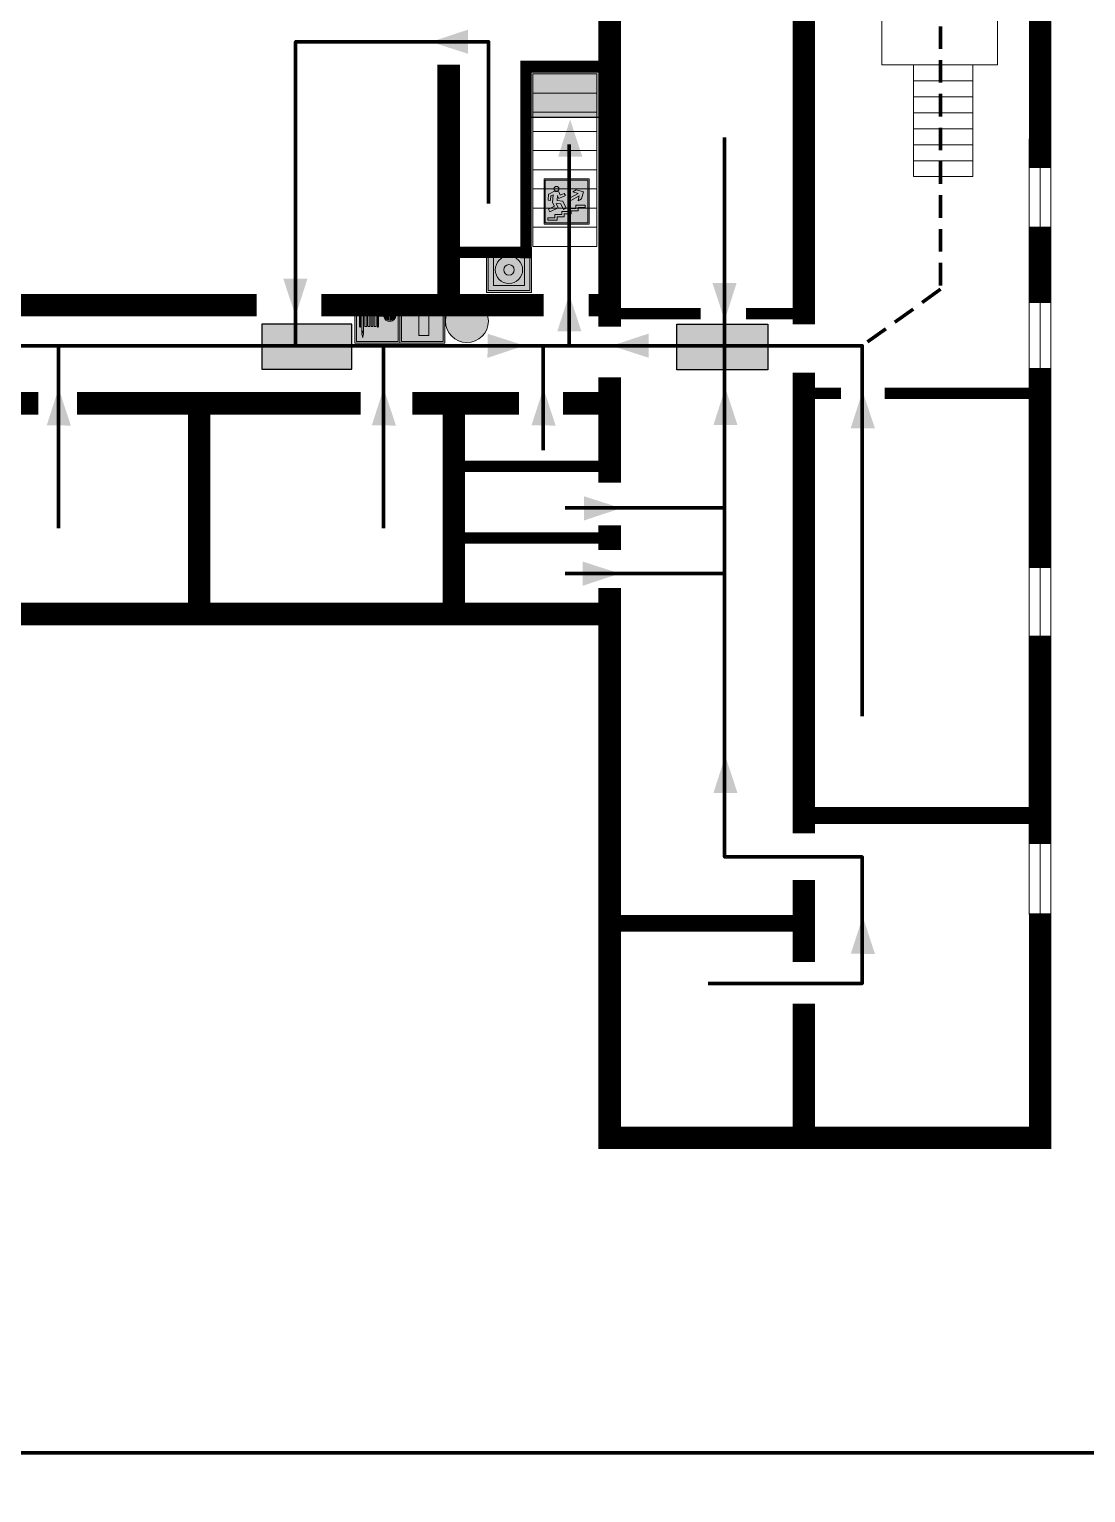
# Model space of a CAD drawing. Header units: millimetres. Extents: x 13810 to 67229, y 12374 to 21950.
# Drawn here: x 18105 to 18292.7, y 19871.5 to 20131.5 of the extents above; entities that cross this region are included whole.
import ezdxf

# ---------------------------------------------------------------- set-up
doc = ezdxf.new("R2010")
doc.units = ezdxf.units.MM
doc.linetypes.add('{ Wide Dash }', pattern=[12, 4, -2, 4, -2])
doc.layers.add('План_Штампы', color=7, linetype='Continuous')

# ---------------------------------------------------------------- blocks, each defined once
blk = doc.blocks.new('A$C32E8229D')
at = {"true_color": 0xffffff}
blk.add_hatch(color=7, dxfattribs=at).paths.add_polyline_path([(0, 0), (0, -8), (16, -8), (16, 0)])
h = blk.add_hatch(color=126)
h.paths.add_polyline_path([(0.2, -0.2), (15.8, -0.2), (15.8, -7.8), (0.2, -7.8)])
h.paths.add_polyline_path([(13.49, -2.05), (12.08, -2.05), (11.37, -2.63, 0.162397), (11.29, -2.84), (11.29, -3.63), (10.35, -3.63), (10.35, -4.05), (11.68, -4.05), (11.68, -3.48), (12.26, -4.28), (11.29, -5.1), (11.29, -6.78), (11.85, -6.78), (11.85, -5.44), (12.8, -4.64), (12.8, -5.94), (14.46, -5.94), (14.46, -5.39), (13.45, -5.39), (13.45, -3.97), (12.46, -2.59), (13.15, -2.59), (13.69, -3.34), (14.18, -3)], flags=16)
h.paths.add_polyline_path([(10.74, -1.82, 1), (11.8, -1.82, 1)], flags=16)
h.paths.add_polyline_path([(9.39, -3.59), (5.99, -3.59), (6.56, -3.03), (5.91, -3.03), (5.1, -3.83), (5.91, -4.64), (6.56, -4.64), (5.99, -4.09), (9.39, -4.09)], flags=16)
h.paths.add_polyline_path([(4.29, -1.08), (1.72, -1.08), (1.72, -6.6), (4.29, -6.6)], flags=16)
at = {"color": 126}
blk.add_lwpolyline([(16, -8), (0, -8), (0, 0), (16, 0)], close=True, dxfattribs=at)
blk = doc.blocks.new('A$C7B4425F7')
at = {"true_color": 0xffffff}
blk.add_hatch(color=7, dxfattribs=at).paths.add_polyline_path([(0, 0), (-16, 0), (-16, -8), (0, -8)])
h = blk.add_hatch(color=126)
h.paths.add_polyline_path([(-0.2, -0.2), (-15.8, -0.2), (-15.8, -7.8), (-0.2, -7.8)])
h.paths.add_polyline_path([(-11.76, -2.03), (-11.76, -3.66), (-11.17, -3.66, -0.568275), (-11.17, -6.18), (-12.58, -6.18), (-12.58, -2.03)], flags=16)
h.paths.add_polyline_path([(-13.33, -4.12, -0.495768), (-13.59, -6.18), (-15.03, -6.18), (-15.03, -2.03), (-13.59, -2.03, -0.487973)], flags=16)
h.paths.add_polyline_path([(-10.25, -2.03), (-9.48, -2.03), (-9.48, -6.18), (-10.25, -6.18)], flags=16)
h.paths.add_polyline_path([(-13.84, -3.69), (-14.24, -3.69), (-14.24, -3.03), (-13.9, -3.03, -0.692621)], flags=0)
h.paths.add_polyline_path([(-9.15, -2.03), (-8.4, -2.03), (-8.04, -3.07), (-7.68, -2.03), (-6.93, -2.03), (-7.64, -4.1), (-6.93, -6.18), (-7.68, -6.18), (-8.04, -5.14), (-8.4, -6.18), (-9.15, -6.18), (-8.44, -4.1)], flags=16)
h.paths.add_polyline_path([(-11.76, -4.46), (-11.42, -4.46, -0.692621), (-11.36, -5.12), (-11.76, -5.12)], flags=0)
h.paths.add_polyline_path([(-13.9, -5.2), (-14.24, -5.2), (-14.24, -4.55), (-13.84, -4.55, -0.708038)], flags=0)
edge = h.paths.add_edge_path(flags=16)
edge.add_ellipse((-5.51, -4.08), major_axis=(0, 2.05), ratio=0.586184, start_angle=0, end_angle=360)
edge = h.paths.add_edge_path(flags=0)
edge.add_ellipse((-5.51, -4.08), major_axis=(0, 1.14), ratio=0.454828, start_angle=0, end_angle=360)
h.paths.add_polyline_path([(-4.13, -4.96, 0.377264), (-3.48, -4.52, 0.0555), (-3.16, -2.03), (-1.66, -2.03), (-1.66, -4.96), (-0.96, -4.96), (-0.96, -7.01), (-1.75, -7.01), (-1.75, -6.18), (-3.3, -6.18), (-3.3, -7.02), (-4.13, -7.02)], flags=16)
h.paths.add_polyline_path([(-2.73, -2.91), (-2.28, -2.91), (-2.28, -4.96), (-3.05, -4.96, 0.079136)], flags=0)
at = {"color": 126}
blk.add_lwpolyline([(-16, -8), (0, -8), (0, 0), (-16, 0)], close=True, dxfattribs=at)
blk = doc.blocks.new('вверх')
at = {"lineweight": 0, "true_color": 0xffffff}
h = blk.add_hatch(color=7, dxfattribs=at)
h.dxf.hatch_style = 1
h.paths.add_polyline_path([(40999.03, -4475.37), (41000.53, -4474.51), (40999.62, -4474.22), (41000.2, -4473.88), (41001.48, -4474.22), (41001.13, -4475.49), (41000.55, -4475.82), (41000.76, -4474.91), (40999.27, -4475.77)], flags=0)
h.paths.add_polyline_path([(40998.09, -4474.5), (40998.28, -4474.89), (40997.14, -4475.43), (40996.89, -4474.92), (40996.87, -4474.87), (40996.8, -4475.75), (40997.81, -4475.85), (40998.41, -4477.11), (40997.94, -4477.33), (40997.47, -4476.34), (40996.66, -4476.28), (40997.03, -4477.06), (40995.52, -4477.78), (40995.29, -4477.28), (40996.32, -4476.79), (40996, -4476.11), (40996.09, -4474.77), (40995.72, -4474.94), (40995.64, -4475.77), (40995.2, -4475.72), (40995.3, -4474.63), (40995.33, -4474.61), (40996.23, -4474.19), (40997.09, -4474.25), (40997.37, -4474.84)], flags=0)
h.paths.add_polyline_path([(40997.14, -4473.68, -1), (40996.29, -4473.68, -1)], flags=0)
h.paths.add_polyline_path([(41000.58, -4477.58), (41000.58, -4477.03), (41001.81, -4477.03), (41001.81, -4476.6), (41000.15, -4476.6), (41000.15, -4477.16), (40998.9, -4477.16), (40998.9, -4477.72), (40997.65, -4477.72), (40997.65, -4478.27), (40996.41, -4478.27), (40996.41, -4478.82), (40995.17, -4478.82), (40995.17, -4479.25), (40995.41, -4479.25), (40996.84, -4479.25), (40996.84, -4478.69), (40998.09, -4478.69), (40998.09, -4478.13), (40999.32, -4478.13), (40999.32, -4477.58)], flags=0)
h.paths.add_polyline_path([(41002.49, -4471.94), (40994.49, -4471.94), (40994.49, -4479.94), (41002.49, -4479.94)])
h.paths.add_polyline_path([(41002.28, -4479.72), (40994.69, -4479.72), (40994.69, -4472.14), (41002.28, -4472.14)], flags=16)
h.paths.add_polyline_path([(41001.81, -4476.6), (41001.81, -4477.03), (41000.58, -4477.03), (41000.58, -4477.58), (40999.32, -4477.58), (40999.32, -4478.13), (40998.09, -4478.13), (40998.09, -4478.69), (40996.84, -4478.69), (40996.84, -4479.25), (40995.17, -4479.25), (40995.17, -4478.82), (40996.41, -4478.82), (40996.41, -4478.27), (40997.65, -4478.27), (40997.65, -4477.72), (40998.9, -4477.72), (40998.9, -4477.16), (41000.15, -4477.16), (41000.15, -4476.6)], flags=0)
at = {"lineweight": 0}
h = blk.add_hatch(color=126, dxfattribs=at)
h.dxf.hatch_style = 1
h.paths.add_polyline_path([(40994.69, -4479.72), (41002.28, -4479.72), (41002.28, -4472.14), (40994.69, -4472.14)])
h.paths.add_polyline_path([(40999.03, -4475.37), (41000.53, -4474.51), (40999.62, -4474.22), (41000.2, -4473.88), (41001.48, -4474.22), (41001.13, -4475.49), (41000.55, -4475.82), (41000.76, -4474.91), (40999.27, -4475.77)], flags=16)
h.paths.add_polyline_path([(40997.09, -4474.25), (40997.37, -4474.84), (40998.09, -4474.5), (40998.28, -4474.89), (40997.14, -4475.43), (40996.89, -4474.92), (40996.87, -4474.87), (40996.8, -4475.75), (40997.81, -4475.85), (40998.41, -4477.11), (40997.94, -4477.33), (40997.47, -4476.34), (40996.66, -4476.28), (40997.03, -4477.06), (40995.52, -4477.78), (40995.29, -4477.28), (40996.32, -4476.79), (40996, -4476.11), (40996.09, -4474.77), (40995.72, -4474.94), (40995.64, -4475.77), (40995.2, -4475.72), (40995.3, -4474.63), (40995.33, -4474.61), (40996.23, -4474.19)], flags=16)
h.paths.add_polyline_path([(40996.29, -4473.68, -1), (40997.14, -4473.68, -1)], flags=16)
h.paths.add_polyline_path([(40997.65, -4477.72), (40998.9, -4477.72), (40998.9, -4477.16), (41000.15, -4477.16), (41000.15, -4476.6), (41001.81, -4476.6), (41001.81, -4477.03), (41000.58, -4477.03), (41000.58, -4477.58), (40999.32, -4477.58), (40999.32, -4478.13), (40998.09, -4478.13), (40998.09, -4478.69), (40996.84, -4478.69), (40996.84, -4479.25), (40995.17, -4479.25), (40995.17, -4478.82), (40996.41, -4478.82), (40996.41, -4478.27), (40997.65, -4478.27)], flags=16)
at = {"lineweight": 0, "true_color": 0xffffff}
h = blk.add_hatch(color=7, dxfattribs=at)
h.dxf.hatch_style = 1
h.paths.add_polyline_path([(40997.14, -4473.68, 1), (40996.29, -4473.68, 1)])
h.paths.add_polyline_path([(40998.28, -4474.89), (40998.09, -4474.5), (40997.37, -4474.84), (40997.09, -4474.25), (40996.23, -4474.19), (40995.33, -4474.61), (40995.3, -4474.63), (40995.2, -4475.72), (40995.64, -4475.77), (40995.72, -4474.94), (40996.09, -4474.77), (40996, -4476.11), (40996.32, -4476.79), (40995.29, -4477.28), (40995.52, -4477.78), (40997.03, -4477.06), (40996.66, -4476.28), (40997.47, -4476.34), (40997.94, -4477.33), (40998.41, -4477.11), (40997.81, -4475.85), (40996.8, -4475.75), (40996.87, -4474.87), (40996.89, -4474.92), (40997.14, -4475.43)])
h.paths.add_polyline_path([(40998.09, -4478.13), (40999.32, -4478.13), (40999.32, -4477.58), (41000.58, -4477.58), (41000.58, -4477.03), (41001.81, -4477.03), (41001.81, -4476.6), (41000.15, -4476.6), (41000.15, -4477.16), (40998.9, -4477.16), (40998.9, -4477.72), (40997.65, -4477.72), (40997.65, -4478.27), (40996.41, -4478.27), (40996.41, -4478.82), (40995.17, -4478.82), (40995.17, -4479.25), (40995.41, -4479.25), (40996.84, -4479.25), (40996.84, -4478.69), (40998.09, -4478.69)])
h.paths.add_polyline_path([(40999.03, -4475.37), (40999.27, -4475.77), (41000.76, -4474.91), (41000.55, -4475.82), (41001.13, -4475.49), (41001.48, -4474.22), (41000.2, -4473.88), (40999.62, -4474.22), (41000.53, -4474.51)])
at = {"color": 126, "lineweight": 0}
for points in [[(40994.49, -4471.94), (41002.49, -4471.94), (41002.49, -4479.94), (40994.49, -4479.94)], [(40994.69, -4472.14), (41002.28, -4472.14), (41002.28, -4479.72), (40994.69, -4479.72)]]:
    blk.add_lwpolyline(points, close=True, dxfattribs=at)
for points in [[(40996.89, -4474.92), (40997.14, -4475.43), (40998.28, -4474.89), (40998.09, -4474.5), (40997.37, -4474.84), (40997.09, -4474.25), (40996.23, -4474.19), (40995.33, -4474.61), (40995.3, -4474.63), (40995.2, -4475.72), (40995.64, -4475.77), (40995.72, -4474.94), (40996.09, -4474.77), (40996, -4476.11), (40996.32, -4476.79), (40995.29, -4477.28), (40995.52, -4477.78), (40997.03, -4477.06), (40996.66, -4476.28), (40997.47, -4476.34), (40997.94, -4477.33), (40998.41, -4477.11), (40997.81, -4475.85), (40996.8, -4475.75), (40996.87, -4474.87), (40996.89, -4474.92)], [(41001.48, -4474.22), (41001.13, -4475.49), (41000.55, -4475.82), (41000.76, -4474.91), (40999.27, -4475.77), (40999.03, -4475.37), (41000.53, -4474.51), (40999.62, -4474.22), (41000.2, -4473.88), (41001.48, -4474.22)], [(40995.41, -4479.25), (40995.17, -4479.25), (40995.17, -4478.82), (40996.41, -4478.82), (40996.41, -4478.27), (40997.65, -4478.27), (40997.65, -4477.72), (40998.9, -4477.72), (40998.9, -4477.16), (41000.15, -4477.16), (41000.15, -4476.6), (41001.81, -4476.6), (41001.81, -4477.03), (41000.58, -4477.03), (41000.58, -4477.58), (40999.32, -4477.58), (40999.32, -4478.13), (40998.09, -4478.13), (40998.09, -4478.69), (40996.84, -4478.69), (40996.84, -4479.25), (40995.17, -4479.25)]]:
    blk.add_lwpolyline(points, dxfattribs=at)
blk.add_circle((40996.71, -4473.68), 0.426, dxfattribs=at)
blk = doc.blocks.new('A$C37112FD5')
at = {"true_color": 0xf5f5ff}
h = blk.add_hatch(color=7, dxfattribs=at)
h.dxf.hatch_style = 1
h.paths.add_polyline_path([(12.8, -7.4), (0, -7.4), (0, -20.2), (12.8, -20.2)])
h.paths.add_polyline_path([(12.29, -7.91), (12.29, -19.69), (0.51, -19.69), (0.51, -7.91)], flags=16)
h.paths.add_polyline_path([(4.98, -9.04, -0.42597), (5.17, -9.22), (5.17, -12.25), (5.17, -15.29, -0.432244), (4.98, -15.47), (4.83, -15.47, -0.42597), (4.64, -15.29), (4.64, -12.25), (4.64, -9.22, -0.432244), (4.83, -9.04)], flags=0)
h.paths.add_polyline_path([(4.28, -9.22), (4.28, -12.25), (4.28, -15.29, -0.432244), (4.09, -15.47), (3.94, -15.47, -0.42597), (3.75, -15.29), (3.75, -12.25), (3.75, -9.22, -0.432244), (3.94, -9.04), (4.09, -9.04, -0.42597)], flags=0)
h.paths.add_polyline_path([(5.72, -9.04), (5.87, -9.04, -0.42597), (6.06, -9.22), (6.06, -12.25), (6.06, -15.29, -0.432244), (5.87, -15.47), (5.72, -15.47, -0.42597), (5.53, -15.29), (5.53, -12.25), (5.53, -9.22, -0.432244)], flags=0)
h.paths.add_polyline_path([(6.42, -8.9), (6.5, -8.9, -0.42597), (6.69, -9.08), (6.69, -12.03), (8.21, -12.03, -15.824349), (8.21, -12.47), (6.69, -12.47), (6.69, -15.42, -0.432244), (6.5, -15.6), (6.42, -15.6)], flags=0)
h.paths.add_polyline_path([(3.39, -9.22), (3.39, -12.25), (3.39, -15.29, -0.432244), (3.2, -15.47), (3.05, -15.47, -0.42597), (2.85, -15.29), (2.85, -12.25), (2.85, -9.22, -0.432244), (3.05, -9.04), (3.2, -9.04, -0.42597)], flags=0)
h.paths.add_polyline_path([(2.5, -9.22), (2.5, -16.71), (1.96, -16.71), (1.96, -9.22, -0.432244), (2.15, -9.04), (2.31, -9.04, -0.42597)], flags=0)
h.paths.add_polyline_path([(1.61, -8.9), (1.61, -15.6), (1.57, -15.6, -0.42597), (1.37, -15.42), (1.37, -12.03), (1.37, -9.09, -0.432244), (1.57, -8.9)], flags=0)
h.paths.add_polyline_path([(9.76, -10.81), (9.76, -12.03), (8.49, -12.03, -0.336371)], flags=0)
h.paths.add_polyline_path([(8.49, -12.47), (9.76, -12.47), (9.76, -13.7, -0.336371)], flags=0)
h.paths.add_polyline_path([(10.11, -10.81, -0.336371), (11.38, -12.03), (10.11, -12.03)], flags=0)
h.paths.add_polyline_path([(10.11, -12.47), (11.38, -12.47, -0.336371), (10.11, -13.7)], flags=0)
h.paths.add_polyline_path([(2.5, -16.84), (2.5, -17.05), (1.97, -17.05), (1.97, -16.84)], flags=0)
h.paths.add_polyline_path([(2.5, -17.24, -0.033778), (2.24, -18.6, -0.033778), (1.97, -17.24)], flags=0)
h = blk.add_hatch(color=242)
h.dxf.hatch_style = 1
h.paths.add_polyline_path([(12.29, -7.91), (0.51, -7.91), (0.51, -19.69), (12.29, -19.69)])
h.paths.add_polyline_path([(6.42, -15.6), (6.42, -8.9), (6.5, -8.9, -0.42597), (6.69, -9.08), (6.69, -12.03), (8.21, -12.03, -15.824349), (8.21, -12.47), (6.69, -12.47), (6.69, -15.42, -0.432244), (6.5, -15.6)], flags=16)
h.paths.add_polyline_path([(5.87, -15.47), (5.72, -15.47, -0.42597), (5.53, -15.29), (5.53, -12.25), (5.53, -9.22, -0.432244), (5.72, -9.04), (5.87, -9.04, -0.42597), (6.06, -9.22), (6.06, -12.25), (6.06, -15.29, -0.432244)], flags=16)
h.paths.add_polyline_path([(4.98, -15.47), (4.83, -15.47, -0.42597), (4.64, -15.29), (4.64, -12.25), (4.64, -9.22, -0.432244), (4.83, -9.04), (4.98, -9.04, -0.42597), (5.17, -9.22), (5.17, -12.25), (5.17, -15.29, -0.432244)], flags=16)
h.paths.add_polyline_path([(4.09, -15.47), (3.94, -15.47, -0.42597), (3.75, -15.29), (3.75, -12.25), (3.75, -9.22, -0.432244), (3.94, -9.04), (4.09, -9.04, -0.42597), (4.28, -9.22), (4.28, -12.25), (4.28, -15.29, -0.432244)], flags=16)
h.paths.add_polyline_path([(3.2, -15.47), (3.05, -15.47, -0.42597), (2.85, -15.29), (2.85, -12.25), (2.85, -9.22, -0.432244), (3.05, -9.04), (3.2, -9.04, -0.42597), (3.39, -9.22), (3.39, -12.25), (3.39, -15.29, -0.432244)], flags=16)
h.paths.add_polyline_path([(2.5, -17.05), (1.97, -17.05), (1.97, -16.84), (2.5, -16.84)], flags=16)
h.paths.add_polyline_path([(2.5, -17.24, -0.033778), (2.24, -18.6, -0.033778), (1.97, -17.24)], flags=16)
h.paths.add_polyline_path([(2.5, -16.71), (1.96, -16.71), (1.96, -9.22, -0.432244), (2.15, -9.04), (2.31, -9.04, -0.42597), (2.5, -9.22)], flags=16)
h.paths.add_polyline_path([(1.61, -15.6), (1.57, -15.6, -0.42597), (1.37, -15.42), (1.37, -12.03), (1.37, -9.09, -0.432244), (1.57, -8.9), (1.61, -8.9)], flags=16)
h.paths.add_polyline_path([(8.49, -12.47), (9.76, -12.47), (9.76, -13.7, -0.336371)], flags=0)
h.paths.add_polyline_path([(10.11, -13.7), (10.11, -12.47), (11.38, -12.47, -0.336371)], flags=0)
h.paths.add_polyline_path([(8.49, -12.03, -0.336371), (9.76, -10.81), (9.76, -12.03)], flags=0)
h.paths.add_polyline_path([(10.11, -12.03), (10.11, -10.81, -0.336371), (11.38, -12.03)], flags=0)
h = blk.add_hatch(color=7, dxfattribs=at)
h.dxf.hatch_style = 1
h.paths.add_polyline_path([(1.61, -8.9), (1.57, -8.9, 0.432244), (1.37, -9.09), (1.37, -12.03), (1.37, -15.42, 0.42597), (1.57, -15.6), (1.61, -15.6)])
h.paths.add_polyline_path([(2.5, -9.22, 0.42597), (2.31, -9.04), (2.15, -9.04, 0.432244), (1.96, -9.22), (1.96, -16.71), (2.5, -16.71)])
h.paths.add_polyline_path([(2.5, -16.84), (1.97, -16.84), (1.97, -17.05), (2.5, -17.05)])
h.paths.add_polyline_path([(2.5, -17.24), (1.97, -17.24, 0.033778), (2.24, -18.6, 0.033778)])
h.paths.add_polyline_path([(3.39, -12.25), (3.39, -9.22, 0.42597), (3.2, -9.04), (3.05, -9.04, 0.432244), (2.85, -9.22), (2.85, -12.25), (2.85, -15.29, 0.42597), (3.05, -15.47), (3.2, -15.47, 0.432244), (3.39, -15.29)])
h.paths.add_polyline_path([(4.28, -12.25), (4.28, -9.22, 0.42597), (4.09, -9.04), (3.94, -9.04, 0.432244), (3.75, -9.22), (3.75, -12.25), (3.75, -15.29, 0.42597), (3.94, -15.47), (4.09, -15.47, 0.432244), (4.28, -15.29)])
h.paths.add_polyline_path([(5.17, -12.25), (5.17, -9.22, 0.42597), (4.98, -9.04), (4.83, -9.04, 0.432244), (4.64, -9.22), (4.64, -12.25), (4.64, -15.29, 0.42597), (4.83, -15.47), (4.98, -15.47, 0.432244), (5.17, -15.29)])
h.paths.add_polyline_path([(6.06, -12.25), (6.06, -9.22, 0.42597), (5.87, -9.04), (5.72, -9.04, 0.432244), (5.53, -9.22), (5.53, -12.25), (5.53, -15.29, 0.42597), (5.72, -15.47), (5.87, -15.47, 0.432244), (6.06, -15.29)])
h.paths.add_polyline_path([(6.69, -12.47), (8.21, -12.47, 15.824349), (8.21, -12.03), (6.69, -12.03), (6.69, -9.08, 0.42597), (6.5, -8.9), (6.42, -8.9), (6.42, -15.6), (6.5, -15.6, 0.432244), (6.69, -15.42)])
h.paths.add_polyline_path([(8.49, -12.47), (9.76, -12.47), (9.76, -13.7, -0.336371)], flags=16)
h.paths.add_polyline_path([(8.49, -12.03, -0.336371), (9.76, -10.81), (9.76, -12.03)], flags=16)
h.paths.add_polyline_path([(10.11, -12.47), (11.38, -12.47, -0.336371), (10.11, -13.7)], flags=16)
h.paths.add_polyline_path([(10.11, -12.03), (10.11, -10.81, -0.336371), (11.38, -12.03)], flags=16)
h = blk.add_hatch(color=242)
h.dxf.hatch_style = 1
h.paths.add_polyline_path([(9.76, -10.81, 0.336371), (8.49, -12.03), (9.76, -12.03)])
h.paths.add_polyline_path([(10.11, -10.81), (10.11, -12.03), (11.38, -12.03, 0.336371)])
h.paths.add_polyline_path([(11.38, -12.47), (10.11, -12.47), (10.11, -13.7, 0.336371)])
h.paths.add_polyline_path([(9.76, -12.47), (8.49, -12.47, 0.336371), (9.76, -13.7)])
at = {"color": 242, "lineweight": 5}
for p, q in [((0, -20.2), (0, -7.4)), ((0, -7.4), (12.8, -7.4)), ((12.8, -20.2), (12.8, -7.4)), ((1.37, -12.03), (1.37, -9.08)), ((1.37, -12.03), (1.37, -15.42)), ((1.57, -8.9), (1.61, -8.9)), ((1.61, -8.9), (1.61, -15.6)), ((1.96, -16.71), (1.96, -9.22)), ((2.15, -9.04), (2.31, -9.04)), ((2.5, -16.71), (2.5, -9.22)), ((2.85, -12.25), (2.85, -9.22)), ((2.85, -12.25), (2.85, -15.29)), ((3.05, -9.04), (3.2, -9.04)), ((3.39, -12.25), (3.39, -9.22)), ((3.39, -12.25), (3.39, -15.29)), ((3.75, -12.25), (3.75, -9.22)), ((3.75, -12.25), (3.75, -15.29)), ((3.94, -9.04), (4.09, -9.04)), ((4.28, -12.25), (4.28, -9.22)), ((4.28, -12.25), (4.28, -15.29)), ((4.64, -12.25), (4.64, -9.22)), ((4.64, -12.25), (4.64, -15.29)), ((4.83, -9.04), (4.98, -9.04)), ((5.17, -12.25), (5.17, -9.22)), ((5.17, -12.25), (5.17, -15.29)), ((5.53, -12.25), (5.53, -9.22)), ((5.53, -12.25), (5.53, -15.29)), ((5.72, -9.04), (5.87, -9.04)), ((6.06, -12.25), (6.06, -9.22)), ((6.06, -12.25), (6.06, -15.29)), ((6.42, -8.9), (6.42, -15.6)), ((6.5, -8.9), (6.42, -8.9)), ((6.69, -12.03), (6.69, -9.08)), ((8.21, -12.03), (6.69, -12.03)), ((8.21, -12.47), (6.69, -12.47)), ((6.69, -12.47), (6.69, -15.42)), ((9.76, -12.03), (8.49, -12.03)), ((9.76, -12.47), (8.49, -12.47)), ((9.76, -10.81), (9.76, -12.03)), ((9.76, -12.47), (9.76, -13.7)), ((10.11, -10.81), (10.11, -12.03)), ((11.38, -12.03), (10.11, -12.03)), ((11.38, -12.47), (10.11, -12.47)), ((10.11, -12.47), (10.11, -13.7)), ((1.57, -15.6), (1.61, -15.6)), ((3.05, -15.47), (3.2, -15.47)), ((3.94, -15.47), (4.09, -15.47)), ((4.83, -15.47), (4.98, -15.47)), ((5.72, -15.47), (5.87, -15.47)), ((6.42, -15.6), (6.5, -15.6)), ((0, -20.2), (12.8, -20.2)), ((1.96, -16.71), (2.5, -16.71)), ((1.97, -16.84), (2.5, -16.84)), ((1.97, -17.05), (1.97, -16.84)), ((2.5, -17.05), (1.97, -17.05)), ((1.97, -17.24), (2.5, -17.24)), ((2.5, -16.84), (2.5, -17.05))]:
    blk.add_line(p, q, dxfattribs=at)
blk.add_lwpolyline([(0.51, -7.91), (12.29, -7.91), (12.29, -19.69), (0.51, -19.69)], close=True, dxfattribs=at)
for centre, radius, start, end in [((1.56, -9.09), 0.182, 87.1027, 180.6071), ((2.15, -9.22), 0.182, 87.1027, 180.6071), ((2.32, -9.22), 0.182, 359.3929, 92.8973), ((3.04, -9.22), 0.182, 87.1027, 180.6071), ((3.21, -9.22), 0.182, 359.3929, 92.8973), ((3.93, -9.22), 0.182, 87.1027, 180.6071), ((4.1, -9.22), 0.182, 359.3929, 92.8973), ((4.82, -9.22), 0.182, 87.1027, 180.6071), ((4.99, -9.22), 0.182, 359.3929, 92.8973), ((5.71, -9.22), 0.182, 87.1027, 180.6071), ((5.88, -9.22), 0.182, 359.3929, 92.8973), ((6.51, -9.09), 0.182, 359.3929, 92.8973), ((9.93, -12.25), 1.74, 187.2319, 172.7681), ((9.93, -12.25), 1.46, 96.9927, 171.3585), ((9.93, -12.25), 1.46, 188.6415, 263.0073), ((9.93, -12.25), 1.46, 8.6415, 83.0073), ((9.93, -12.25), 1.46, 276.9927, 351.3585), ((1.56, -15.42), 0.182, 179.3929, 272.8973), ((3.04, -15.29), 0.182, 179.3929, 272.8973), ((3.21, -15.29), 0.182, 267.1027, 0.6071), ((3.93, -15.29), 0.182, 179.3929, 272.8973), ((4.1, -15.29), 0.182, 267.1027, 0.6071), ((4.82, -15.29), 0.182, 179.3929, 272.8973), ((4.99, -15.29), 0.182, 267.1027, 0.6071), ((5.71, -15.29), 0.182, 179.3929, 272.8973), ((5.88, -15.29), 0.182, 267.1027, 0.6071), ((6.51, -15.42), 0.182, 267.1027, 0.6071), ((12.17, -15.98), 10.27, 187.041, 194.7793), ((-7.7, -15.98), 10.27, 345.2207, 352.959)]:
    blk.add_arc(centre, radius, start, end, dxfattribs=at)
blk = doc.blocks.new('A$C3AD82952')
at = {"true_color": 0xf5f5ff}
h = blk.add_hatch(color=7, dxfattribs=at)
h.dxf.hatch_style = 1
h.paths.add_polyline_path([(8.21, 8.73, 0.414214), (7.89, 9.05), (7.22, 9.05), (7.22, 9.92), (7.59, 9.92, 1), (7.57, 10.36), (7.22, 10.36), (7.22, 10.6), (6.43, 10.6), (6.43, 10.36), (6.01, 10.36), (4.74, 9.59), (4.74, 8.69), (4.98, 8.73), (4.98, 9.26), (6.12, 9.91), (6.43, 9.91), (6.43, 9.05), (5.76, 9.05, 0.414214), (5.44, 8.73), (5.44, 2.2), (8.21, 2.2)], flags=0)
h.paths.add_polyline_path([(12.8, 12.8), (0, 12.8), (0, 0), (12.8, 0)])
h.paths.add_polyline_path([(0.51, 12.29), (12.29, 12.29), (12.29, 0.51), (0.51, 0.51)], flags=16)
h.paths.add_polyline_path([(4.74, 9.59), (6.01, 10.36), (6.43, 10.36), (6.43, 10.6), (7.22, 10.6), (7.22, 10.36), (7.59, 10.36, -0.94586), (7.59, 9.92), (7.22, 9.92), (7.22, 9.05), (7.89, 9.05, -0.414214), (8.21, 8.73), (8.21, 2.2), (5.44, 2.2), (5.44, 8.73, -0.414214), (5.76, 9.05), (6.43, 9.05), (6.43, 9.91), (6.12, 9.91), (4.98, 9.26), (4.98, 8.73), (4.74, 8.69)], flags=0)
h = blk.add_hatch(color=242)
h.dxf.hatch_style = 1
h.paths.add_polyline_path([(12.29, 12.29), (0.51, 12.29), (0.51, 0.51), (12.29, 0.51)])
h.paths.add_polyline_path([(4.74, 8.69), (4.74, 9.59), (6.01, 10.36), (6.43, 10.36), (6.43, 10.6), (7.22, 10.6), (7.22, 10.36), (7.59, 10.36, -0.94586), (7.59, 9.92), (7.22, 9.92), (7.22, 9.05), (7.89, 9.05, -0.414214), (8.21, 8.73), (8.21, 2.2), (5.44, 2.2), (5.44, 8.73, -0.414214), (5.76, 9.05), (6.43, 9.05), (6.43, 9.91), (6.12, 9.91), (4.98, 9.26), (4.98, 8.73)], flags=16)
h = blk.add_hatch(color=7, dxfattribs=at)
h.dxf.hatch_style = 1
h.paths.add_polyline_path([(8.21, 8.73, 0.414214), (7.89, 9.05), (7.22, 9.05), (7.22, 9.92), (7.59, 9.92, 1), (7.57, 10.36), (7.22, 10.36), (7.22, 10.6), (6.43, 10.6), (6.43, 10.36), (6.01, 10.36), (4.74, 9.59), (4.74, 8.69), (4.98, 8.73), (4.98, 9.26), (6.12, 9.91), (6.43, 9.91), (6.43, 9.05), (5.76, 9.05, 0.414214), (5.44, 8.73), (5.44, 2.2), (8.21, 2.2)])
at = {"color": 242, "lineweight": 5}
for p, q in [((0, 0), (0, 12.8)), ((0, 12.8), (12.8, 12.8)), ((12.8, 0), (12.8, 12.8)), ((6.01, 10.36), (4.74, 9.59)), ((4.74, 9.59), (4.74, 8.69)), ((4.74, 8.69), (4.98, 8.73)), ((4.98, 9.26), (6.12, 9.91)), ((4.98, 8.73), (4.98, 9.26)), ((5.44, 2.2), (5.44, 8.73)), ((5.76, 9.05), (6.43, 9.05)), ((6.01, 10.36), (6.43, 10.36)), ((6.12, 9.91), (6.43, 9.91)), ((7.22, 10.6), (6.43, 10.6)), ((6.43, 10.6), (6.43, 10.36)), ((6.43, 9.91), (6.43, 9.05)), ((7.22, 10.36), (7.22, 10.6)), ((7.59, 10.36), (7.22, 10.36)), ((7.22, 9.05), (7.22, 9.92)), ((7.59, 9.92), (7.22, 9.92)), ((7.89, 9.05), (7.22, 9.05)), ((8.21, 2.2), (8.21, 8.73)), ((0, 0), (12.8, 0)), ((5.44, 2.2), (8.21, 2.2))]:
    blk.add_line(p, q, dxfattribs=at)
blk.add_lwpolyline([(0.51, 12.29), (12.29, 12.29), (12.29, 0.51), (0.51, 0.51)], close=True, dxfattribs=at)
for centre, radius, start, end in [((5.76, 8.73), 0.32, 90, 180), ((7.58, 10.14), 0.223, 273.1875, 86.8125), ((7.89, 8.73), 0.32, 0, 90)]:
    blk.add_arc(centre, radius, start, end, dxfattribs=at)
blk = doc.blocks.new('A$C54414219')
at = {"true_color": 0xffffff}
h = blk.add_hatch(color=7, dxfattribs=at)
h.paths.add_polyline_path([(2.39, -9.45), (2.39, -18.3), (11.23, -18.3), (11.23, -9.45)], flags=0)
h.paths.add_polyline_path([(10.71, -13.87, -1), (2.92, -13.87, -1)], flags=0)
h.paths.add_polyline_path([(8.3, -13.87, -1), (5.33, -13.87, -1)], flags=0)
h.paths.add_polyline_path([(0.41, -7.47), (0.41, -20.27), (13.21, -20.27), (13.21, -7.47)])
h.paths.add_polyline_path([(0.92, -19.77), (12.71, -19.77), (12.71, -7.98), (0.92, -7.98)], flags=16)
h.paths.add_polyline_path([(11.23, -9.45), (11.23, -18.3), (2.39, -18.3), (2.39, -9.45)], flags=0)
at = {"lineweight": 5}
h = blk.add_hatch(color=242, dxfattribs=at)
h.paths.add_polyline_path([(12.71, -7.98), (0.92, -7.98), (0.92, -19.77), (12.71, -19.77)])
h.paths.add_polyline_path([(11.23, -18.3), (2.39, -18.3), (2.39, -9.45), (11.23, -9.45)], flags=16)
h.paths.add_polyline_path([(10.71, -13.87, -1), (2.92, -13.87, -1)], flags=0)
h.paths.add_polyline_path([(8.3, -13.87, -1), (5.33, -13.87, -1)], flags=0)
at = {"true_color": 0xffffff}
h = blk.add_hatch(color=7, dxfattribs=at)
h.paths.add_polyline_path([(2.39, -9.45), (2.39, -18.3), (11.23, -18.3), (11.23, -9.45)])
h.paths.add_polyline_path([(10.71, -13.87, -1), (2.92, -13.87, -1)], flags=16)
h.paths.add_polyline_path([(8.3, -13.87, -1), (5.33, -13.87, -1)], flags=0)
at = {"lineweight": 5}
h = blk.add_hatch(color=242, dxfattribs=at)
h.paths.add_polyline_path([(2.92, -13.87, 1), (10.71, -13.87, 1)])
h.paths.add_polyline_path([(8.3, -13.87, -1), (5.33, -13.87, -1)], flags=16)
at = {"color": 242, "lineweight": 5}
for p, q in [((0.41, -20.27), (0.41, -7.47)), ((0.41, -7.47), (13.21, -7.47)), ((0.41, -7.47), (13.21, -7.47)), ((13.21, -20.27), (13.21, -7.47)), ((0.41, -20.27), (13.21, -20.27))]:
    blk.add_line(p, q, dxfattribs=at)
for points in [[(0.92, -7.98), (12.71, -7.98), (12.71, -19.77), (0.92, -19.77)], [(2.39, -9.45), (11.23, -9.45), (11.23, -18.3), (2.39, -18.3)]]:
    blk.add_lwpolyline(points, close=True, dxfattribs=at)
for radius in [3.89, 1.49]:
    blk.add_circle((6.81, -13.87), radius, dxfattribs=at)
blk = doc.blocks.new('A$C7B8C2D5B')
at = {"lineweight": 0}
h = blk.add_hatch(color=5, dxfattribs=at)
h.dxf.hatch_style = 1
h.paths.add_polyline_path([(1.4, -3.02, 1), (-2.11, -3.02, 1)])
at = {"color": 5, "lineweight": 0}
blk.add_circle((-0.36, -3.02), 1.75, dxfattribs=at)

msp = doc.modelspace()

# ---------------------------------------------------------------- linework, layer by layer
at = {"color": 2, "lineweight": 100}
for points in [[(17896.73, 20273.6), (18496.73, 20273.6), (18496.73, 19878.6), (17896.73, 19878.6)], [(17896.73, 19878.6), (18496.73, 19878.6), (18496.73, 19483.6), (17896.73, 19483.6)]]:
    msp.add_lwpolyline(points, close=True, dxfattribs=at)
at = {"lineweight": 100, "const_width": 4}
for points in [[(18208.13, 20078.67), (18208.13, 20142.82)], [(18242.62, 20079.08), (18242.62, 20142.82)], [(18270.75, 20142.82), (18284.62, 20142.82), (18284.62, 20106.83)], [(18179.5, 20125.2), (18179.5, 20094.95), (18179.52, 20094.95), (18179.52, 20082.48), (18196.41, 20082.48)], [(18284.62, 20096.42), (18284.62, 20082.84)], [(18145.38, 20082.48), (18091.87, 20082.48)], [(18178, 20082.48), (18156.89, 20082.48)], [(18208.13, 20082.48), (18204.38, 20082.48)], [(18208.13, 20050.96), (18208.13, 20069.63)], [(18242.62, 19988.67), (18242.62, 20070.48)], [(18284.62, 20071.3), (18284.62, 20035.76)], [(18064.55, 20065.03), (18106.59, 20065.03)], [(18113.48, 20065.03), (18163.87, 20065.03)], [(18135.17, 20065.03), (18135.17, 20027.61)], [(18173.04, 20065.03), (18191.99, 20065.03)], [(18180.42, 20065.03), (18180.42, 20027.61)], [(18208.13, 20065.03), (18199.84, 20065.03)], [(18208.13, 20038.96), (18208.13, 20043.35)], [(18208.13, 20027.61), (18208.13, 20032.24)], [(18284.62, 19974.41), (18284.62, 19934.57), (18208.13, 19934.57), (18208.13, 20027.61), (18061.67, 20027.61)], [(18284.62, 20023.77), (18284.62, 19986.75)], [(18242.62, 19965.78), (18242.62, 19980.36)], [(18242.62, 19934.57), (18242.62, 19958.39)]]:
    msp.add_lwpolyline(points, dxfattribs=at)
at = {"color": 126, "linetype": '{ Wide Dash }', "lineweight": 100, "true_color": 0x008754}
msp.add_lwpolyline([(18266.93, 20143.99), (18266.93, 20085.3), (18253.02, 20075.25)], dxfattribs=at)
at = {"lineweight": 0}
for points in [[(18256.52, 20142.25), (18256.52, 20125.14), (18277.03, 20125.14), (18277.03, 20144.07)], [(18282.66, 19974.26), (18282.66, 20112.04)], [(18284.62, 19974.41), (18284.62, 20112.19)], [(18286.54, 19974.24), (18286.54, 20112.01)]]:
    msp.add_lwpolyline(points, dxfattribs=at)
at = {"color": 126, "lineweight": 100, "true_color": 0x008754}
for points in [[(18152.29, 20113.7), (18152.29, 20129.26), (18173.16, 20129.26)], [(18173.16, 20129.26), (18186.61, 20129.26), (18186.61, 20100.51)], [(18152.29, 20075.25), (18152.29, 20113.7)], [(18200.93, 20088.46), (18200.93, 20110.99)], [(18225.65, 19961.98), (18253.02, 19961.98), (18253.02, 19984.45), (18228.56, 19984.45), (18228.56, 20112.23)], [(18200.93, 20075.25), (18200.93, 20088.46)], [(17995.42, 20075.25), (18253.02, 20075.25), (18253.02, 20009.48)], [(18110.14, 20075.25), (18110.14, 20042.83)], [(18167.92, 20075.25), (18167.92, 20042.83)], [(18196.3, 20075.25), (18196.3, 20056.7)], [(18200.22, 20046.46), (18228.56, 20046.46)], [(18200.22, 20034.81), (18228.56, 20034.81)]]:
    msp.add_lwpolyline(points, dxfattribs=at)
at = {"lineweight": 0}
for points, const_width in [([(18193.25, 20090.8), (18193.25, 20090.8), (18193.25, 20124.89), (18206.88, 20124.89)], 2), ([(18242.68, 20066.8), (18249.22, 20066.8)], 2), ([(18256.98, 20066.8), (18284.26, 20066.8)], 2), ([(18180.35, 20053.84), (18206.93, 20053.84)], 2), ([(18207.74, 20041.11), (18180.65, 20041.11)], 2), ([(18242.71, 19991.8), (18283.55, 19991.8)], 3), ([(18208.5, 19972.66), (18241.17, 19972.66)], 3)]:
    msp.add_lwpolyline(points, dxfattribs=dict(at, const_width=const_width))
for points in [[(18194.48, 20120.13), (18205.82, 20120.13), (18205.82, 20123.53), (18194.48, 20123.53)], [(18262.15, 20122.3), (18272.69, 20122.3), (18272.69, 20125.14), (18262.15, 20125.14)], [(18262.15, 20119.47), (18272.69, 20119.47), (18272.69, 20122.3), (18262.15, 20122.3)], [(18194.48, 20116.73), (18205.82, 20116.73), (18205.82, 20120.13), (18194.48, 20120.13)], [(18262.15, 20116.63), (18272.69, 20116.63), (18272.69, 20119.47), (18262.15, 20119.47)], [(18194.48, 20113.33), (18205.82, 20113.33), (18205.82, 20116.73), (18194.48, 20116.73)], [(18262.15, 20113.8), (18272.69, 20113.8), (18272.69, 20116.63), (18262.15, 20116.63)], [(18194.48, 20109.92), (18205.82, 20109.92), (18205.82, 20113.33), (18194.48, 20113.33)], [(18262.15, 20110.97), (18272.69, 20110.97), (18272.69, 20113.8), (18262.15, 20113.8)], [(18262.15, 20108.13), (18272.69, 20108.13), (18272.69, 20110.97), (18262.15, 20110.97)], [(18194.48, 20106.52), (18205.82, 20106.52), (18205.82, 20109.92), (18194.48, 20109.92)], [(18262.15, 20105.3), (18272.69, 20105.3), (18272.69, 20108.13), (18262.15, 20108.13)], [(18194.48, 20103.12), (18205.82, 20103.12), (18205.82, 20106.52), (18194.48, 20106.52)], [(18194.48, 20099.72), (18205.82, 20099.72), (18205.82, 20103.12), (18194.48, 20103.12)], [(18194.48, 20096.31), (18205.82, 20096.31), (18205.82, 20099.72), (18194.48, 20099.72)], [(18194.48, 20092.91), (18205.82, 20092.91), (18205.82, 20096.31), (18194.48, 20096.31)]]:
    msp.add_lwpolyline(points, close=True, dxfattribs=at)
at = {"color": 0, "lineweight": 100, "const_width": 2}
msp.add_lwpolyline([(18180.2, 20091.87), (18194.24, 20091.87)], dxfattribs=at)
at = {"lineweight": 0, "const_width": 2, "elevation": 2}
for points in [[(18209.02, 20080.95), (18224.3, 20080.95)], [(18232.35, 20080.95), (18241.7, 20080.95)]]:
    msp.add_lwpolyline(points, dxfattribs=at)
at = {"layer": 'План_Штампы', "color": 126, "true_color": 0x008754}
for points in [[(18182.97, 20131.41), (18182.97, 20127.11), (18176.38, 20129.23)], [(18203.26, 20108.86), (18198.97, 20108.86), (18201.09, 20115.45)], [(18150.12, 20087.16), (18154.41, 20087.15), (18152.29, 20080.56)], [(18203.11, 20077.79), (18198.81, 20077.8), (18200.93, 20084.38)], [(18226.39, 20086.4), (18230.68, 20086.39), (18228.56, 20079.8)], [(18186.41, 20073.11), (18186.42, 20077.4), (18193, 20075.29)], [(18215.05, 20077.42), (18215.04, 20073.13), (18208.45, 20075.25)], [(18112.36, 20061.09), (18108.07, 20061.1), (18110.19, 20067.69)], [(18170.14, 20061.09), (18165.85, 20061.1), (18167.96, 20067.69)], [(18198.52, 20061.09), (18194.23, 20061.1), (18196.35, 20067.69)], [(18230.85, 20061.16), (18226.56, 20061.17), (18228.68, 20067.76)], [(18255.26, 20060.6), (18250.96, 20060.6), (18253.08, 20067.19)], [(18203.58, 20044.23), (18203.58, 20048.52), (18210.17, 20046.4)], [(18203.35, 20032.63), (18203.35, 20036.92), (18209.94, 20034.8)], [(18230.85, 19995.8), (18226.56, 19995.8), (18228.68, 20002.39)], [(18255.27, 19967.24), (18250.98, 19967.25), (18253.1, 19973.84)]]:
    msp.add_solid(points, dxfattribs=at)

# ---------------------------------------------------------------- block references
msp.add_blockref('вверх', (-22798.03, 24576.82))
for name, p, xscale, yscale, zscale in [('A$C54414219', (18185.97, 20097.41), 0.625, 0.625, 0.625), ('A$C37112FD5', (18162.83, 20088.32), 0.6249984004534781, 0.6249984004534781, 0.6249984004534781), ('A$C3AD82952', (18170.83, 20075.7), 0.625, 0.625, 0.625), ('A$C7B8C2D5B', (18183.54, 20086.21), 2.177419353276491, 2.177419353276491, 2.177419353276491)]:
    msp.add_blockref(name, p, dxfattribs=dict(xscale=xscale, yscale=yscale, zscale=zscale))
at = {"layer": 'План_Штампы'}
msp.add_blockref('A$C7B4425F7', (18208.45, 20123.85), dxfattribs=at)
at = {"layer": 'План_Штампы', "color": 126, "true_color": 0x008754, "xscale": -1}
msp.add_blockref('A$C32E8229D', (18162.33, 20079.1), dxfattribs=at)
at = {"layer": 'План_Штампы', "color": 126, "true_color": 0x008754, "xscale": 1.012510887696, "yscale": 1.012510887696, "zscale": 1.012510887696, "rotation": 359.9978653237144}
msp.add_blockref('A$C32E8229D', (18220.04, 20079.07), dxfattribs=at)

doc.saveas('drawing.dxf')
